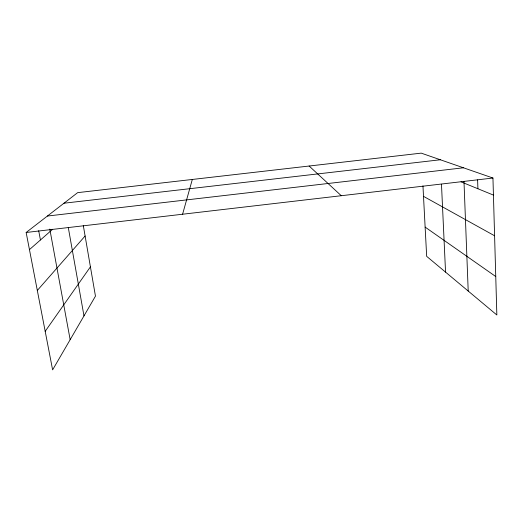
<?xml version="1.0" encoding="UTF-8"?>
<svg xmlns="http://www.w3.org/2000/svg" width="523" height="523" viewBox="0 0 523 523"><rect width="100%" height="100%" fill="white"/><g stroke="black" fill="none" stroke-linecap="round" stroke-linejoin="round"><path stroke-width="0.78" d="M182.586 214.227L192.32 179.461M45.187 331.327L90.42 266.841M37.316 290.455L85.105 236.004M29.451 249.615L52.66 229.257M83.307 225.537L95.461 296.149L52.614 369.866L26.15 232.48L77.646 192.647L421.231 153.134L492.947 178.023L496.85 314.983L426.67 256.342L422.957 185.92M26.15 232.48L492.947 178.023M63.976 203.218L440.346 159.77M47.397 216.045L463.463 167.791M461.025 181.847L493.431 195.086M423.506 196.347L494.595 235.781M425.127 227.106L495.752 276.536M309.132 166.026L341.277 195.713M38.695 230.721L40.434 239.979M49.796 229.094L70.16 339.682M68.284 227.479L83.981 315.892M441.477 184.201L445.55 272.117M463.986 181.474L468.209 291.05M477.61 179.873L477.911 188.744"/></g></svg>
